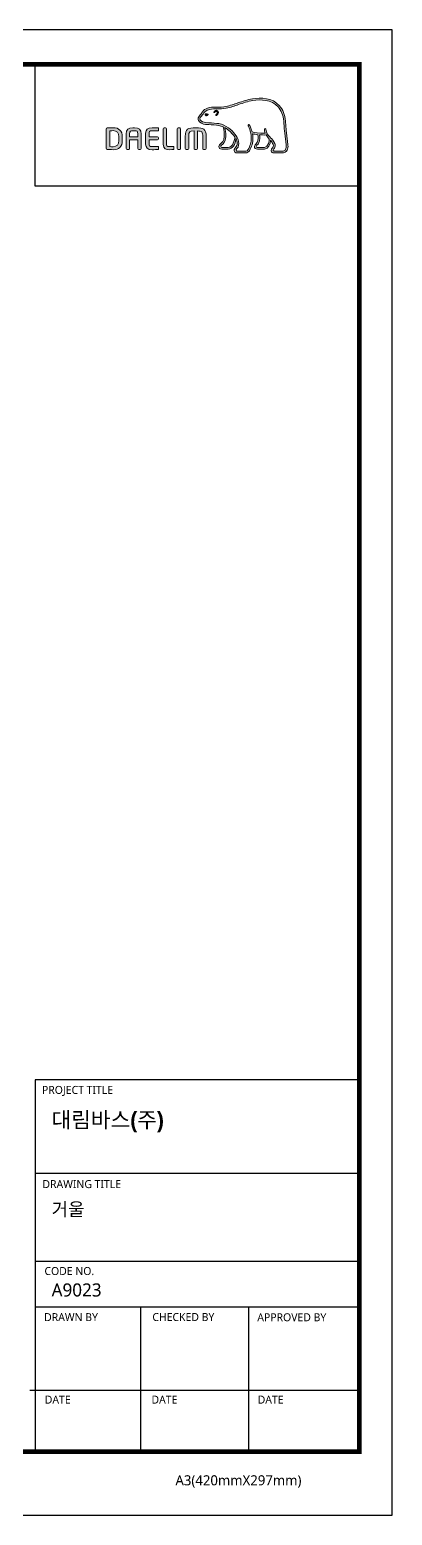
# Model space of a CAD drawing. Extents: x 0 to 1102, y 0 to 579.
# Drawn here: x 649 to 790, y 0 to 579 of the extents above; entities that cross this region are included whole.
import ezdxf

# ---------------------------------------------------------------- set-up
doc = ezdxf.new("R2010")
doc.units = 0
doc.header["$LTSCALE"] = 10
doc.header["$MEASUREMENT"] = 0
doc.layers.get('0').update_dxf_attribs({"linetype": 'CONTINUOUS'})
doc.layers.add('레이어 1', color=7, linetype='CONTINUOUS', lineweight=0)
doc.styles.add('Daelim Dimension', font='')
doc.styles.get('Daelim Dimension').set_extended_font_data('NanumGothic')

msp = doc.modelspace()

# ---------------------------------------------------------------- hatches: boundary and pattern name
at = {"layer": '레이어 1'}
h = msp.add_hatch(color=5, dxfattribs=at)
h.dxf.hatch_style = 1
edge = h.paths.add_edge_path(flags=16)
edge.add_spline(control_points=[(748.16, 531.89), (747.82, 531.51), (747.39, 531.5), (747.37, 531.5), (747.37, 531.5), (743.9, 531.5), (743.9, 531.5), (743.78, 531.5), (743.68, 531.53), (743.62, 531.6), (743.56, 531.65), (743.54, 531.73), (743.54, 531.82), (743.54, 532.02), (743.68, 532.2), (743.83, 532.39), (743.97, 532.57), (744.11, 532.74), (744.18, 532.95), (744.37, 533.46), (744.35, 534), (744.12, 534.48), (743.72, 535.35), (743.11, 536.03), (742.52, 536.69), (742.52, 536.69), (742.32, 536.91), (742.32, 536.91), (741.56, 537.77), (740.77, 538.65), (740.7, 539.84), (740.69, 540.08), (740.58, 540.22), (740.43, 540.21), (740.43, 540.21), (740.2, 540.11), (740.2, 540.11), (740.14, 540.04), (740.11, 539.94), (740.11, 539.83), (740.11, 539.83), (740.11, 539.79), (740.11, 539.79), (740.14, 539.35), (740.24, 538.93), (740.42, 538.49), (740.42, 538.49), (740.44, 538.45), (740.44, 538.45), (740.44, 538.45), (740.39, 538.44), (740.39, 538.44), (738.17, 538.36), (735.99, 538.78), (735.35, 538.93), (734.95, 540.52), (734.31, 541.57), (734.28, 541.62), (734.23, 541.7), (734.15, 541.77), (734.08, 541.79), (734.08, 541.79), (733.89, 541.76), (733.87, 541.76), (733.85, 541.73), (733.82, 541.69), (733.75, 541.59), (733.75, 541.59), (733.74, 541.51), (733.74, 541.51), (733.74, 541.51), (733.8, 541.3), (733.8, 541.3), (733.85, 541.22), (734.99, 539.22), (734.99, 536.57), (734.99, 534.94), (734.56, 533.4), (733.71, 531.99), (733.51, 531.65), (733.24, 531.5), (732.85, 531.5), (732.85, 531.5), (729.43, 531.5), (729.43, 531.5), (729.32, 531.5), (729.08, 531.58), (729.08, 531.83), (729.08, 531.96), (729.21, 532.19), (729.42, 532.42), (730.84, 534.01), (730.02, 536.48), (728.66, 538.11), (727.34, 539.68), (725.19, 541.66), (722.43, 542.16), (721.45, 542.33), (719.84, 542.42), (718.54, 542.5), (718.54, 542.5), (717.23, 542.58), (717.23, 542.58), (716.55, 542.63), (715.44, 543.04), (715.1, 543.68), (714.96, 543.95), (714.97, 544.22), (715.15, 544.53), (715.27, 544.72), (715.42, 544.88), (715.62, 545.07), (715.83, 545.29), (716.05, 545.52), (716.23, 545.82), (716.23, 545.82), (716.28, 545.91), (716.28, 545.91), (716.94, 547.17), (718.29, 547.84), (720.31, 547.89), (720.31, 547.89), (721.45, 547.9), (721.45, 547.9), (722.71, 547.91), (724.13, 547.92), (725.29, 548.17), (726.93, 548.52), (728.58, 549.08), (730.03, 549.58), (730.03, 549.58), (730.07, 549.59), (730.07, 549.59), (731.87, 550.21), (733.72, 550.84), (735.62, 551.15), (738.66, 551.65), (742.83, 551.63), (745.45, 548.69), (746.66, 547.33), (747.41, 545.45), (747.66, 543.12), (747.66, 543.12), (747.66, 543.12), (747.65, 543.13), (747.67, 543.08), (747.69, 542.82), (747.79, 541.34), (747.83, 540.62), (747.86, 539.88), (748.05, 538.51), (748.05, 538.51), (748.57, 533.93), (748.57, 533.93), (748.57, 533.93), (748.61, 533.37), (748.61, 533.37), (748.61, 532.71), (748.46, 532.21), (748.16, 531.89)], knot_values=[0, 0, 0, 0, 1, 1, 1, 2, 2, 2, 3, 3, 3, 4, 4, 4, 5, 5, 5, 6, 6, 6, 7, 7, 7, 8, 8, 8, 9, 9, 9, 10, 10, 10, 11, 11, 11, 12, 12, 12, 13, 13, 13, 14, 14, 14, 15, 15, 15, 16, 16, 16, 17, 17, 17, 18, 18, 18, 19, 19, 19, 20, 20, 20, 21, 21, 21, 22, 22, 22, 23, 23, 23, 24, 24, 24, 25, 25, 25, 26, 26, 26, 27, 27, 27, 28, 28, 28, 29, 29, 29, 30, 30, 30, 31, 31, 31, 32, 32, 32, 33, 33, 33, 34, 34, 34, 35, 35, 35, 36, 36, 36, 37, 37, 37, 38, 38, 38, 39, 39, 39, 40, 40, 40, 41, 41, 41, 42, 42, 42, 43, 43, 43, 44, 44, 44, 45, 45, 45, 46, 46, 46, 47, 47, 47, 48, 48, 48, 49, 49, 49, 50, 50, 50, 51, 51, 51, 52, 52, 52, 53, 53, 53, 53], degree=3, periodic=0)
edge = h.paths.add_edge_path(flags=16)
edge.add_spline(control_points=[(740.16, 532.88), (740.16, 532.88), (737.33, 532.88), (737.33, 532.88), (737.12, 532.88), (736.96, 533.04), (736.96, 533.26), (736.96, 533.41), (737.09, 533.59), (737.21, 533.72), (737.78, 534.27), (738.37, 535.03), (738.37, 536.47), (738.37, 536.47), (738.33, 537.12), (738.33, 537.13), (738.33, 537.13), (738.23, 537.76), (738.23, 537.76), (738.23, 537.76), (738.22, 537.8), (738.22, 537.8), (738.22, 537.8), (738.26, 537.8), (738.26, 537.8), (738.79, 537.76), (739.82, 537.7), (740.79, 537.75), (741.04, 537.35), (741.44, 536.85), (742.03, 536.17), (742, 535.83), (741.72, 532.88), (740.16, 532.88)], knot_values=[0, 0, 0, 0, 1, 1, 1, 2, 2, 2, 3, 3, 3, 4, 4, 4, 5, 5, 5, 6, 6, 6, 7, 7, 7, 8, 8, 8, 9, 9, 9, 10, 10, 10, 11, 11, 11, 11], degree=3, periodic=0)
edge = h.paths.add_edge_path(flags=16)
edge.add_spline(control_points=[(725.98, 532.88), (725.98, 532.88), (723.5, 532.88), (723.5, 532.88), (723.31, 532.88), (723.11, 533.03), (723.11, 533.26), (723.11, 533.39), (723.23, 533.56), (723.44, 533.73), (724.07, 534.23), (725.02, 534.99), (725.12, 537.08), (725.12, 537.08), (725.13, 537.65), (725.13, 537.65), (725.13, 538.54), (724.93, 539.61), (724.74, 540.57), (724.74, 540.57), (724.71, 540.67), (724.71, 540.67), (724.71, 540.67), (724.79, 540.6), (724.79, 540.6), (725.16, 540.38), (727.18, 539), (728.62, 536.97), (728.5, 536.01), (727.96, 532.88), (725.98, 532.88)], knot_values=[0, 0, 0, 0, 1, 1, 1, 2, 2, 2, 3, 3, 3, 4, 4, 4, 5, 5, 5, 6, 6, 6, 7, 7, 7, 8, 8, 8, 9, 9, 9, 10, 10, 10, 10], degree=3, periodic=0)
edge = h.paths.add_edge_path()
edge.add_spline(control_points=[(749.27, 534), (749.27, 534), (748.75, 538.61), (748.75, 538.61), (748.55, 539.98), (748.53, 540.72), (748.5, 541.37), (748.5, 541.37), (748.37, 543.19), (748.37, 543.19), (748.09, 545.67), (747.29, 547.68), (745.98, 549.15), (743.14, 552.34), (738.72, 552.37), (735.5, 551.84), (733.53, 551.52), (731.65, 550.87), (729.83, 550.25), (729.83, 550.25), (729.77, 550.23), (729.77, 550.23), (728.34, 549.74), (726.73, 549.19), (725.14, 548.85), (724.05, 548.62), (722.69, 548.61), (721.48, 548.6), (721.48, 548.6), (720.29, 548.59), (720.29, 548.59), (718, 548.53), (716.44, 547.74), (715.65, 546.23), (715.65, 546.23), (715.61, 546.16), (715.61, 546.16), (715.48, 545.94), (715.29, 545.74), (715.12, 545.57), (714.93, 545.38), (714.71, 545.16), (714.55, 544.88), (714.38, 544.6), (714.3, 544.32), (714.3, 544.04), (714.3, 543.81), (714.36, 543.58), (714.48, 543.36), (714.96, 542.44), (716.35, 541.94), (717.18, 541.88), (717.18, 541.88), (718.4, 541.8), (718.43, 541.8), (719.65, 541.73), (721.32, 541.64), (722.3, 541.46), (722.87, 541.36), (723.52, 541.16), (724.12, 540.88), (724.16, 540.72), (724.47, 539.34), (724.47, 537.65), (724.47, 537.65), (724.46, 537.11), (724.46, 537.11), (724.37, 535.32), (723.59, 534.7), (723.02, 534.24), (722.96, 534.19), (722.45, 533.77), (722.41, 533.26), (722.39, 532.98), (722.47, 532.71), (722.64, 532.53), (722.83, 532.32), (723.12, 532.22), (723.5, 532.22), (723.5, 532.22), (725.98, 532.22), (725.98, 532.22), (727.83, 532.22), (728.75, 534.22), (729.03, 536.09), (729.03, 536.09), (729.04, 536.35), (729.04, 536.35), (729.04, 536.35), (729.11, 536.22), (729.11, 536.22), (729.35, 535.69), (729.5, 535.06), (729.5, 534.58), (729.5, 533.91), (729.29, 533.33), (728.9, 532.89), (728.8, 532.79), (728.3, 532.28), (728.3, 531.76), (728.3, 531.76), (728.3, 531.68), (728.3, 531.68), (728.37, 531.07), (728.87, 530.8), (729.32, 530.8), (729.32, 530.8), (732.85, 530.8), (732.85, 530.8), (733.48, 530.8), (733.99, 531.09), (734.31, 531.63), (735.21, 533.12), (735.67, 534.73), (735.67, 536.43), (735.67, 536.96), (735.62, 537.53), (735.52, 538.12), (735.52, 538.12), (735.51, 538.16), (735.51, 538.16), (735.51, 538.16), (735.56, 538.15), (735.56, 538.15), (735.98, 538.07), (736.66, 537.95), (737.51, 537.86), (737.51, 537.86), (737.53, 537.86), (737.53, 537.86), (737.53, 537.86), (737.64, 537.21), (737.64, 537.21), (737.64, 537.21), (737.67, 537.06), (737.67, 537.06), (737.67, 537.06), (737.7, 536.49), (737.7, 536.49), (737.7, 535.11), (737.08, 534.52), (736.74, 534.2), (736.74, 534.19), (736.27, 533.72), (736.22, 533.3), (736.22, 533.3), (736.21, 533.17), (736.21, 533.17), (736.21, 533.04), (736.24, 532.78), (736.47, 532.54), (736.67, 532.32), (736.99, 532.22), (737.41, 532.22), (737.41, 532.22), (740.16, 532.22), (740.16, 532.22), (741.82, 532.22), (742.32, 534.34), (742.53, 535.53), (742.53, 535.53), (742.54, 535.65), (742.54, 535.65), (742.54, 535.65), (742.6, 535.56), (742.6, 535.56), (742.99, 535.07), (743.32, 534.52), (743.49, 534.18), (743.57, 534.01), (743.62, 533.81), (743.62, 533.61), (743.62, 533.61), (743.56, 533.22), (743.56, 533.22), (743.49, 533), (743.34, 532.8), (743.2, 532.61), (742.99, 532.33), (742.77, 532.05), (742.77, 531.7), (742.77, 531.7), (742.79, 531.51), (742.79, 531.51), (742.89, 531.05), (743.26, 530.8), (743.84, 530.8), (743.84, 530.8), (747.37, 530.8), (747.37, 530.8), (747.44, 530.8), (748.13, 530.82), (748.67, 531.4), (749.1, 531.87), (749.31, 532.51), (749.31, 533.36), (749.31, 533.36), (749.28, 534), (749.27, 534)], knot_values=[0, 0, 0, 0, 1, 1, 1, 2, 2, 2, 3, 3, 3, 4, 4, 4, 5, 5, 5, 6, 6, 6, 7, 7, 7, 8, 8, 8, 9, 9, 9, 10, 10, 10, 11, 11, 11, 12, 12, 12, 13, 13, 13, 14, 14, 14, 15, 15, 15, 16, 16, 16, 17, 17, 17, 18, 18, 18, 19, 19, 19, 20, 20, 20, 21, 21, 21, 22, 22, 22, 23, 23, 23, 24, 24, 24, 25, 25, 25, 26, 26, 26, 27, 27, 27, 28, 28, 28, 29, 29, 29, 30, 30, 30, 31, 31, 31, 32, 32, 32, 33, 33, 33, 34, 34, 34, 35, 35, 35, 36, 36, 36, 37, 37, 37, 38, 38, 38, 39, 39, 39, 40, 40, 40, 41, 41, 41, 42, 42, 42, 43, 43, 43, 44, 44, 44, 45, 45, 45, 46, 46, 46, 47, 47, 47, 48, 48, 48, 49, 49, 49, 50, 50, 50, 51, 51, 51, 52, 52, 52, 53, 53, 53, 54, 54, 54, 55, 55, 55, 56, 56, 56, 57, 57, 57, 58, 58, 58, 59, 59, 59, 60, 60, 60, 61, 61, 61, 62, 62, 62, 63, 63, 63, 64, 64, 64, 65, 65, 65, 66, 66, 66, 66], degree=3, periodic=0)
edge = h.paths.add_edge_path(flags=0)
edge.add_spline(control_points=[(717.12, 545.9), (717.12, 545.9), (717.64, 546.14), (718.27, 545.89), (718.27, 545.89), (718.35, 545.86), (718.25, 545.71), (717.94, 545.3), (717.63, 545.21), (717.63, 545.21), (717.63, 545.21), (717.41, 545.13), (717.29, 545.28), (717.04, 545.57), (717.03, 545.74), (717.03, 545.74), (717.03, 545.74), (717, 545.87), (717.12, 545.9)], knot_values=[0, 0, 0, 0, 1, 1, 1, 2, 2, 2, 3, 3, 3, 4, 4, 4, 5, 5, 5, 6, 6, 6, 6], degree=3, periodic=0)
edge = h.paths.add_edge_path(flags=0)
edge.add_spline(control_points=[(720.51, 546.85), (720.43, 546.76), (720.43, 546.62), (720.51, 546.55), (720.59, 546.48), (720.73, 546.5), (720.8, 546.58), (720.84, 546.62), (721.26, 547.12), (721.63, 546.87), (721.76, 546.77), (721.82, 546.64), (721.8, 546.46), (721.76, 546.18), (721.52, 545.86), (721.35, 545.76), (721.26, 545.7), (721.19, 545.57), (721.24, 545.47), (721.28, 545.37), (721.41, 545.34), (721.51, 545.39), (721.82, 545.54), (722.2, 546.02), (722.25, 546.48), (722.29, 546.79), (722.15, 547.05), (721.89, 547.22), (721.35, 547.61), (720.74, 547.09), (720.51, 546.85)], knot_values=[0, 0, 0, 0, 1, 1, 1, 2, 2, 2, 3, 3, 3, 4, 4, 4, 5, 5, 5, 6, 6, 6, 7, 7, 7, 8, 8, 8, 9, 9, 9, 10, 10, 10, 10], degree=3, periodic=0)
edge = h.paths.add_edge_path(flags=0)
edge.add_spline(control_points=[(720.44, 546.47), (720.44, 546.47), (720.44, 546.47), (720.44, 546.47), (720.44, 546.47), (720.44, 546.47), (720.44, 546.47)], knot_values=[0, 0, 0, 0, 1, 1, 1, 2, 2, 2, 2], degree=3, periodic=0)
h = msp.add_hatch(color=5, dxfattribs=at)
h.dxf.hatch_style = 2
edge = h.paths.add_edge_path()
edge.add_spline(control_points=[(717.12, 545.9), (717.12, 545.9), (717.64, 546.14), (718.27, 545.89), (718.27, 545.89), (718.35, 545.86), (718.25, 545.71), (717.94, 545.3), (717.63, 545.21), (717.63, 545.21), (717.63, 545.21), (717.41, 545.13), (717.29, 545.28), (717.04, 545.57), (717.03, 545.74), (717.03, 545.74), (717.03, 545.74), (717, 545.87), (717.12, 545.9)], knot_values=[0, 0, 0, 0, 1, 1, 1, 2, 2, 2, 3, 3, 3, 4, 4, 4, 5, 5, 5, 6, 6, 6, 6], degree=3, periodic=0)
h = msp.add_hatch(color=5, dxfattribs=at)
h.dxf.hatch_style = 2
edge = h.paths.add_edge_path()
edge.add_spline(control_points=[(720.51, 546.85), (720.43, 546.76), (720.43, 546.62), (720.51, 546.55), (720.59, 546.48), (720.73, 546.5), (720.8, 546.58), (720.84, 546.62), (721.26, 547.12), (721.63, 546.87), (721.76, 546.77), (721.82, 546.64), (721.8, 546.46), (721.76, 546.18), (721.52, 545.86), (721.35, 545.76), (721.26, 545.7), (721.19, 545.57), (721.24, 545.47), (721.28, 545.37), (721.41, 545.34), (721.51, 545.39), (721.82, 545.54), (722.2, 546.02), (722.25, 546.48), (722.29, 546.79), (722.15, 547.05), (721.89, 547.22), (721.35, 547.61), (720.74, 547.09), (720.51, 546.85)], knot_values=[0, 0, 0, 0, 1, 1, 1, 2, 2, 2, 3, 3, 3, 4, 4, 4, 5, 5, 5, 6, 6, 6, 7, 7, 7, 8, 8, 8, 9, 9, 9, 10, 10, 10, 10], degree=3, periodic=0)
h = msp.add_hatch(color=5, dxfattribs=at)
h.dxf.hatch_style = 2
edge = h.paths.add_edge_path()
edge.add_spline(control_points=[(683.46, 535.57), (683.46, 533.96), (682.73, 533.18), (681.22, 533.18), (681.22, 533.18), (680.18, 533.2), (679.91, 533.2), (679.91, 533.2), (679.91, 539.37), (679.91, 539.37), (680.45, 539.42), (681.21, 539.43), (681.22, 539.43), (682.77, 539.43), (683.46, 538.7), (683.46, 537.04), (683.46, 537.04), (683.46, 535.57), (683.46, 535.57)], knot_values=[0, 0, 0, 0, 1, 1, 1, 2, 2, 2, 3, 3, 3, 4, 4, 4, 5, 5, 5, 6, 6, 6, 6], degree=3, periodic=0)
edge = h.paths.add_edge_path()
edge.add_spline(control_points=[(681.22, 540.59), (680.38, 540.59), (679.29, 540.54), (678.93, 540.48), (678.71, 540.45), (678.57, 540.28), (678.57, 540.06), (678.57, 540.06), (678.57, 532.55), (678.57, 532.55), (678.57, 532.32), (678.71, 532.16), (678.94, 532.13), (679.28, 532.07), (680.37, 532.02), (681.22, 532.02), (683.56, 532.02), (684.8, 533.25), (684.8, 535.57), (684.8, 535.57), (684.8, 537.04), (684.8, 537.04), (684.8, 539.36), (683.56, 540.59), (681.22, 540.59)], knot_values=[0, 0, 0, 0, 1, 1, 1, 2, 2, 2, 3, 3, 3, 4, 4, 4, 5, 5, 5, 6, 6, 6, 7, 7, 7, 8, 8, 8, 8], degree=3, periodic=0)
h = msp.add_hatch(color=5, dxfattribs=at)
h.dxf.hatch_style = 2
edge = h.paths.add_edge_path()
edge.add_spline(control_points=[(690.84, 537.05), (690.84, 537.05), (687.68, 537.05), (687.68, 537.05), (687.68, 537.17), (687.68, 538.18), (687.68, 538.18), (687.68, 539.23), (687.99, 539.41), (688.93, 539.41), (688.93, 539.41), (689.59, 539.41), (689.59, 539.41), (690.53, 539.41), (690.84, 539.23), (690.84, 538.18), (690.84, 538.18), (690.84, 537.17), (690.84, 537.05)], knot_values=[0, 0, 0, 0, 1, 1, 1, 2, 2, 2, 3, 3, 3, 4, 4, 4, 5, 5, 5, 6, 6, 6, 6], degree=3, periodic=0)
edge = h.paths.add_edge_path()
edge.add_spline(control_points=[(689.59, 540.59), (689.59, 540.59), (688.93, 540.59), (688.93, 540.59), (687.14, 540.59), (686.35, 539.85), (686.35, 538.18), (686.35, 538.18), (686.35, 532.47), (686.35, 532.47), (686.35, 532.26), (686.51, 532.09), (686.7, 532.09), (686.7, 532.09), (687.33, 532.09), (687.33, 532.09), (687.55, 532.09), (687.68, 532.28), (687.68, 532.47), (687.68, 532.47), (687.68, 535.75), (687.68, 535.88), (687.68, 535.88), (690.84, 535.88), (690.84, 535.88), (690.84, 535.75), (690.84, 532.47), (690.84, 532.47), (690.84, 532.26), (691, 532.09), (691.2, 532.09), (691.2, 532.09), (691.82, 532.09), (691.82, 532.09), (692.03, 532.09), (692.18, 532.29), (692.18, 532.47), (692.18, 532.47), (692.18, 538.18), (692.18, 538.18), (692.18, 539.85), (691.38, 540.59), (689.59, 540.59)], knot_values=[0, 0, 0, 0, 1, 1, 1, 2, 2, 2, 3, 3, 3, 4, 4, 4, 5, 5, 5, 6, 6, 6, 7, 7, 7, 8, 8, 8, 9, 9, 9, 10, 10, 10, 11, 11, 11, 12, 12, 12, 13, 13, 13, 14, 14, 14, 14], degree=3, periodic=0)
h = msp.add_hatch(color=5, dxfattribs=at)
h.dxf.hatch_style = 2
edge = h.paths.add_edge_path()
edge.add_spline(control_points=[(693.88, 538.41), (693.88, 538.41), (693.88, 534.2), (693.88, 534.2), (693.88, 532.73), (694.72, 532.02), (696.45, 532.02), (697.21, 532.02), (698.25, 532.03), (698.66, 532.07), (698.66, 532.07), (698.86, 532.09), (698.86, 532.09), (698.86, 532.09), (698.92, 532.1), (698.92, 532.1), (698.92, 532.1), (698.92, 533.22), (698.92, 533.22), (698.92, 533.22), (696.45, 533.22), (696.45, 533.22), (695.22, 533.22), (695.22, 533.57), (695.22, 534.2), (695.22, 534.2), (695.22, 535.76), (695.22, 535.88), (695.35, 535.88), (698.54, 535.88), (698.54, 535.88), (698.75, 535.88), (698.92, 536.05), (698.92, 536.25), (698.92, 536.25), (698.92, 536.67), (698.92, 536.67), (698.92, 536.88), (698.75, 537.04), (698.54, 537.04), (698.54, 537.04), (695.35, 537.04), (695.22, 537.04), (695.22, 537.16), (695.22, 538.41), (695.22, 538.41), (695.22, 539.04), (695.22, 539.39), (696.45, 539.39), (696.45, 539.39), (698.92, 539.38), (698.92, 539.38), (698.92, 539.38), (698.92, 540.5), (698.92, 540.5), (698.92, 540.5), (698.66, 540.53), (698.66, 540.53), (698.18, 540.57), (697.06, 540.59), (696.45, 540.59), (694.72, 540.59), (693.88, 539.88), (693.88, 538.41)], knot_values=[0, 0, 0, 0, 1, 1, 1, 2, 2, 2, 3, 3, 3, 4, 4, 4, 5, 5, 5, 6, 6, 6, 7, 7, 7, 8, 8, 8, 9, 9, 9, 10, 10, 10, 11, 11, 11, 12, 12, 12, 13, 13, 13, 14, 14, 14, 15, 15, 15, 16, 16, 16, 17, 17, 17, 18, 18, 18, 19, 19, 19, 20, 20, 20, 21, 21, 21, 21], degree=3, periodic=0)
h = msp.add_hatch(color=5, dxfattribs=at)
h.dxf.hatch_style = 2
edge = h.paths.add_edge_path()
edge.add_spline(control_points=[(701.07, 540.52), (700.86, 540.52), (700.69, 540.35), (700.69, 540.14), (700.69, 540.14), (700.69, 534.2), (700.69, 534.2), (700.69, 532.27), (702.01, 532.02), (703.16, 532.02), (704, 532.02), (704.22, 532.05), (704.47, 532.1), (704.47, 532.1), (704.62, 532.12), (704.62, 532.12), (704.61, 532.12), (704.81, 532.14), (704.81, 532.14), (704.81, 532.14), (704.87, 532.15), (704.87, 532.15), (704.87, 532.15), (704.87, 533.22), (704.87, 533.22), (704.87, 533.22), (703.17, 533.22), (703.17, 533.22), (702.02, 533.22), (702.02, 533.65), (702.02, 534.07), (702.02, 534.07), (702.02, 540.14), (702.02, 540.14), (702.02, 540.35), (701.85, 540.52), (701.65, 540.52), (701.65, 540.52), (701.07, 540.52), (701.07, 540.52)], knot_values=[0, 0, 0, 0, 1, 1, 1, 2, 2, 2, 3, 3, 3, 4, 4, 4, 5, 5, 5, 6, 6, 6, 7, 7, 7, 8, 8, 8, 9, 9, 9, 10, 10, 10, 11, 11, 11, 12, 12, 12, 13, 13, 13, 13], degree=3, periodic=0)
h = msp.add_hatch(color=5, dxfattribs=at)
h.dxf.hatch_style = 2
edge = h.paths.add_edge_path()
edge.add_spline(control_points=[(706.52, 540.52), (706.3, 540.52), (706.17, 540.33), (706.17, 540.15), (706.17, 540.15), (706.17, 532.47), (706.17, 532.47), (706.17, 532.26), (706.33, 532.09), (706.52, 532.09), (706.52, 532.09), (707.15, 532.09), (707.15, 532.09), (707.37, 532.09), (707.5, 532.28), (707.5, 532.47), (707.5, 532.47), (707.5, 540.15), (707.5, 540.15), (707.5, 540.36), (707.35, 540.52), (707.15, 540.52), (707.15, 540.52), (706.52, 540.52), (706.52, 540.52)], knot_values=[0, 0, 0, 0, 1, 1, 1, 2, 2, 2, 3, 3, 3, 4, 4, 4, 5, 5, 5, 6, 6, 6, 7, 7, 7, 8, 8, 8, 8], degree=3, periodic=0)
h = msp.add_hatch(color=5, dxfattribs=at)
h.dxf.hatch_style = 2
edge = h.paths.add_edge_path()
edge.add_spline(control_points=[(709.3, 537.2), (709.3, 537.2), (709.3, 532.47), (709.3, 532.47), (709.3, 532.26), (709.46, 532.09), (709.66, 532.09), (709.66, 532.09), (710.29, 532.09), (710.29, 532.09), (710.52, 532.09), (710.65, 532.28), (710.65, 532.47), (710.65, 532.47), (710.65, 537.08), (710.65, 537.08), (710.65, 539.12), (711, 539.31), (712.72, 539.32), (712.72, 539.19), (712.72, 532.47), (712.72, 532.47), (712.72, 532.25), (712.87, 532.09), (713.07, 532.09), (713.07, 532.09), (713.69, 532.09), (713.69, 532.09), (713.92, 532.09), (714.05, 532.28), (714.05, 532.47), (714.05, 532.47), (714.05, 539.17), (714.05, 539.3), (714.85, 539.3), (715.42, 539.24), (715.73, 538.93), (716.05, 538.61), (716.11, 538.01), (716.11, 537.08), (716.11, 537.08), (716.11, 532.47), (716.11, 532.47), (716.11, 532.26), (716.28, 532.09), (716.47, 532.09), (716.47, 532.09), (717.11, 532.09), (717.11, 532.09), (717.33, 532.09), (717.46, 532.29), (717.46, 532.47), (717.46, 532.47), (717.46, 537.2), (717.46, 537.2), (717.46, 540.07), (716.45, 540.55), (713.39, 540.55), (710.32, 540.55), (709.3, 540.07), (709.3, 537.2)], knot_values=[0, 0, 0, 0, 1, 1, 1, 2, 2, 2, 3, 3, 3, 4, 4, 4, 5, 5, 5, 6, 6, 6, 7, 7, 7, 8, 8, 8, 9, 9, 9, 10, 10, 10, 11, 11, 11, 12, 12, 12, 13, 13, 13, 14, 14, 14, 15, 15, 15, 16, 16, 16, 17, 17, 17, 18, 18, 18, 19, 19, 19, 20, 20, 20, 20], degree=3, periodic=0)

# ---------------------------------------------------------------- linework, layer by layer
at = {"color": 5, "ltscale": 0.5}
for p, q in [((650.86, 517.77), (650.86, 565.32)), ((650.86, 169.65), (650.86, 24.02))]:
    msp.add_line(p, q, dxfattribs=at)
at = {"color": 5}
msp.add_line((725.87, 532.22), (725.87, 532.22), dxfattribs=at)
at = {"color": 5, "ltscale": 40}
for p, q in [((777.1, 517.77), (650.86, 517.77)), ((777.1, 169.65), (650.86, 169.65)), ((777.1, 133.17), (650.86, 133.17)), ((777.1, 133.17), (650.86, 133.17)), ((777.1, 98.84), (650.86, 98.84)), ((777.1, 98.84), (650.86, 98.84)), ((777.1, 81.14), (650.86, 81.14)), ((777.1, 81.14), (650.86, 81.14)), ((691.87, 81.14), (691.87, 24.78)), ((733.95, 81.14), (733.95, 24.78)), ((777.1, 48.58), (648.87, 48.58)), ((777.1, 48.58), (651.85, 48.58)), ((777.1, 24.78), (668.91, 24.78))]:
    msp.add_line(p, q, dxfattribs=at)
at = {"ltscale": 0.5}
msp.add_lwpolyline([(0, 0), (789.88, 0), (789.88, 578.76), (0, 578.76)], close=True, dxfattribs=at)
at = {"color": 5, "linetype": 'ByBlock', "lineweight": 200, "const_width": 1.82}
msp.add_lwpolyline([(12.7, 24.78), (777.1, 24.78), (777.1, 565.32), (12.7, 565.32)], close=True, dxfattribs=at)
at = {"layer": '레이어 1', "color": 5}
for points, knots in [([(749.27, 534), (749.27, 534), (748.75, 538.61), (748.75, 538.61), (748.55, 539.98), (748.53, 540.72), (748.5, 541.37), (748.5, 541.37), (748.37, 543.19), (748.37, 543.19), (748.09, 545.67), (747.29, 547.68), (745.98, 549.15), (743.14, 552.34), (738.72, 552.37), (735.5, 551.84), (733.53, 551.52), (731.65, 550.87), (729.83, 550.25), (729.83, 550.25), (729.77, 550.23), (729.77, 550.23), (728.34, 549.74), (726.73, 549.19), (725.14, 548.85), (724.05, 548.62), (722.69, 548.61), (721.48, 548.6), (721.48, 548.6), (720.29, 548.59), (720.29, 548.59), (718, 548.53), (716.44, 547.74), (715.65, 546.23), (715.65, 546.23), (715.61, 546.16), (715.61, 546.16), (715.48, 545.94), (715.29, 545.74), (715.12, 545.57), (714.93, 545.38), (714.71, 545.16), (714.55, 544.88), (714.38, 544.6), (714.3, 544.32), (714.3, 544.04), (714.3, 543.81), (714.36, 543.58), (714.48, 543.36), (714.96, 542.44), (716.35, 541.94), (717.18, 541.88), (717.18, 541.88), (718.4, 541.8), (718.43, 541.8), (719.65, 541.73), (721.32, 541.64), (722.3, 541.46), (722.87, 541.36), (723.52, 541.16), (724.12, 540.88), (724.16, 540.72), (724.47, 539.34), (724.47, 537.65), (724.47, 537.65), (724.46, 537.11), (724.46, 537.11), (724.37, 535.32), (723.59, 534.7), (723.02, 534.24), (722.96, 534.19), (722.45, 533.77), (722.41, 533.26), (722.39, 532.98), (722.47, 532.71), (722.64, 532.53), (722.83, 532.32), (723.12, 532.22), (723.5, 532.22), (723.5, 532.22), (725.98, 532.22), (725.98, 532.22), (727.83, 532.22), (728.75, 534.22), (729.03, 536.09), (729.03, 536.09), (729.04, 536.35), (729.04, 536.35), (729.04, 536.35), (729.11, 536.22), (729.11, 536.22), (729.35, 535.69), (729.5, 535.06), (729.5, 534.58), (729.5, 533.91), (729.29, 533.33), (728.9, 532.89), (728.8, 532.79), (728.3, 532.28), (728.3, 531.76), (728.3, 531.76), (728.3, 531.68), (728.3, 531.68), (728.37, 531.07), (728.87, 530.8), (729.32, 530.8), (729.32, 530.8), (732.85, 530.8), (732.85, 530.8), (733.48, 530.8), (733.99, 531.09), (734.31, 531.63), (735.21, 533.12), (735.67, 534.73), (735.67, 536.43), (735.67, 536.96), (735.62, 537.53), (735.52, 538.12), (735.52, 538.12), (735.51, 538.16), (735.51, 538.16), (735.51, 538.16), (735.56, 538.15), (735.56, 538.15), (735.98, 538.07), (736.66, 537.95), (737.51, 537.86), (737.51, 537.86), (737.53, 537.86), (737.53, 537.86), (737.53, 537.86), (737.64, 537.21), (737.64, 537.21), (737.64, 537.21), (737.67, 537.06), (737.67, 537.06), (737.67, 537.06), (737.7, 536.49), (737.7, 536.49), (737.7, 535.11), (737.08, 534.52), (736.74, 534.2), (736.74, 534.19), (736.27, 533.72), (736.22, 533.3), (736.22, 533.3), (736.21, 533.17), (736.21, 533.17), (736.21, 533.04), (736.24, 532.78), (736.47, 532.54), (736.67, 532.32), (736.99, 532.22), (737.41, 532.22), (737.41, 532.22), (740.16, 532.22), (740.16, 532.22), (741.82, 532.22), (742.32, 534.34), (742.53, 535.53), (742.53, 535.53), (742.54, 535.65), (742.54, 535.65), (742.54, 535.65), (742.6, 535.56), (742.6, 535.56), (742.99, 535.07), (743.32, 534.52), (743.49, 534.18), (743.57, 534.01), (743.62, 533.81), (743.62, 533.61), (743.62, 533.61), (743.56, 533.22), (743.56, 533.22), (743.49, 533), (743.34, 532.8), (743.2, 532.61), (742.99, 532.33), (742.77, 532.05), (742.77, 531.7), (742.77, 531.7), (742.79, 531.51), (742.79, 531.51), (742.89, 531.05), (743.26, 530.8), (743.84, 530.8), (743.84, 530.8), (747.37, 530.8), (747.37, 530.8), (747.44, 530.8), (748.13, 530.82), (748.67, 531.4), (749.1, 531.87), (749.31, 532.51), (749.31, 533.36), (749.31, 533.36), (749.28, 534), (749.27, 534)], [0, 0, 0, 0, 1, 1, 1, 2, 2, 2, 3, 3, 3, 4, 4, 4, 5, 5, 5, 6, 6, 6, 7, 7, 7, 8, 8, 8, 9, 9, 9, 10, 10, 10, 11, 11, 11, 12, 12, 12, 13, 13, 13, 14, 14, 14, 15, 15, 15, 16, 16, 16, 17, 17, 17, 18, 18, 18, 19, 19, 19, 20, 20, 20, 21, 21, 21, 22, 22, 22, 23, 23, 23, 24, 24, 24, 25, 25, 25, 26, 26, 26, 27, 27, 27, 28, 28, 28, 29, 29, 29, 30, 30, 30, 31, 31, 31, 32, 32, 32, 33, 33, 33, 34, 34, 34, 35, 35, 35, 36, 36, 36, 37, 37, 37, 38, 38, 38, 39, 39, 39, 40, 40, 40, 41, 41, 41, 42, 42, 42, 43, 43, 43, 44, 44, 44, 45, 45, 45, 46, 46, 46, 47, 47, 47, 48, 48, 48, 49, 49, 49, 50, 50, 50, 51, 51, 51, 52, 52, 52, 53, 53, 53, 54, 54, 54, 55, 55, 55, 56, 56, 56, 57, 57, 57, 58, 58, 58, 59, 59, 59, 60, 60, 60, 61, 61, 61, 62, 62, 62, 63, 63, 63, 64, 64, 64, 65, 65, 65, 66, 66, 66, 66]), ([(717.12, 545.9), (717.12, 545.9), (717.64, 546.14), (718.27, 545.89), (718.27, 545.89), (718.35, 545.86), (718.25, 545.71), (717.94, 545.3), (717.63, 545.21), (717.63, 545.21), (717.63, 545.21), (717.41, 545.13), (717.29, 545.28), (717.04, 545.57), (717.03, 545.74), (717.03, 545.74), (717.03, 545.74), (717, 545.87), (717.12, 545.9)], [0, 0, 0, 0, 1, 1, 1, 2, 2, 2, 3, 3, 3, 4, 4, 4, 5, 5, 5, 6, 6, 6, 6]), ([(720.51, 546.85), (720.43, 546.76), (720.43, 546.62), (720.51, 546.55), (720.59, 546.48), (720.73, 546.5), (720.8, 546.58), (720.84, 546.62), (721.26, 547.12), (721.63, 546.87), (721.76, 546.77), (721.82, 546.64), (721.8, 546.46), (721.76, 546.18), (721.52, 545.86), (721.35, 545.76), (721.26, 545.7), (721.19, 545.57), (721.24, 545.47), (721.28, 545.37), (721.41, 545.34), (721.51, 545.39), (721.82, 545.54), (722.2, 546.02), (722.25, 546.48), (722.29, 546.79), (722.15, 547.05), (721.89, 547.22), (721.35, 547.61), (720.74, 547.09), (720.51, 546.85)], [0, 0, 0, 0, 1, 1, 1, 2, 2, 2, 3, 3, 3, 4, 4, 4, 5, 5, 5, 6, 6, 6, 7, 7, 7, 8, 8, 8, 9, 9, 9, 10, 10, 10, 10]), ([(720.44, 546.47), (720.44, 546.47), (720.44, 546.47), (720.44, 546.47), (720.44, 546.47), (720.44, 546.47), (720.44, 546.47)], [0, 0, 0, 0, 1, 1, 1, 2, 2, 2, 2]), ([(681.22, 540.59), (680.38, 540.59), (679.29, 540.54), (678.93, 540.48), (678.71, 540.45), (678.57, 540.28), (678.57, 540.06), (678.57, 540.06), (678.57, 532.55), (678.57, 532.55), (678.57, 532.32), (678.71, 532.16), (678.94, 532.13), (679.28, 532.07), (680.37, 532.02), (681.22, 532.02), (683.56, 532.02), (684.8, 533.25), (684.8, 535.57), (684.8, 535.57), (684.8, 537.04), (684.8, 537.04), (684.8, 539.36), (683.56, 540.59), (681.22, 540.59)], [0, 0, 0, 0, 1, 1, 1, 2, 2, 2, 3, 3, 3, 4, 4, 4, 5, 5, 5, 6, 6, 6, 7, 7, 7, 8, 8, 8, 8]), ([(683.46, 535.57), (683.46, 533.96), (682.73, 533.18), (681.22, 533.18), (681.22, 533.18), (680.18, 533.2), (679.91, 533.2), (679.91, 533.2), (679.91, 539.37), (679.91, 539.37), (680.45, 539.42), (681.21, 539.43), (681.22, 539.43), (682.77, 539.43), (683.46, 538.7), (683.46, 537.04), (683.46, 537.04), (683.46, 535.57), (683.46, 535.57)], [0, 0, 0, 0, 1, 1, 1, 2, 2, 2, 3, 3, 3, 4, 4, 4, 5, 5, 5, 6, 6, 6, 6]), ([(689.59, 540.59), (689.59, 540.59), (688.93, 540.59), (688.93, 540.59), (687.14, 540.59), (686.35, 539.85), (686.35, 538.18), (686.35, 538.18), (686.35, 532.47), (686.35, 532.47), (686.35, 532.26), (686.51, 532.09), (686.7, 532.09), (686.7, 532.09), (687.33, 532.09), (687.33, 532.09), (687.55, 532.09), (687.68, 532.28), (687.68, 532.47), (687.68, 532.47), (687.68, 535.75), (687.68, 535.88), (687.68, 535.88), (690.84, 535.88), (690.84, 535.88), (690.84, 535.75), (690.84, 532.47), (690.84, 532.47), (690.84, 532.26), (691, 532.09), (691.2, 532.09), (691.2, 532.09), (691.82, 532.09), (691.82, 532.09), (692.03, 532.09), (692.18, 532.29), (692.18, 532.47), (692.18, 532.47), (692.18, 538.18), (692.18, 538.18), (692.18, 539.85), (691.38, 540.59), (689.59, 540.59)], [0, 0, 0, 0, 1, 1, 1, 2, 2, 2, 3, 3, 3, 4, 4, 4, 5, 5, 5, 6, 6, 6, 7, 7, 7, 8, 8, 8, 9, 9, 9, 10, 10, 10, 11, 11, 11, 12, 12, 12, 13, 13, 13, 14, 14, 14, 14]), ([(690.84, 537.05), (690.84, 537.05), (687.68, 537.05), (687.68, 537.05), (687.68, 537.17), (687.68, 538.18), (687.68, 538.18), (687.68, 539.23), (687.99, 539.41), (688.93, 539.41), (688.93, 539.41), (689.59, 539.41), (689.59, 539.41), (690.53, 539.41), (690.84, 539.23), (690.84, 538.18), (690.84, 538.18), (690.84, 537.17), (690.84, 537.05)], [0, 0, 0, 0, 1, 1, 1, 2, 2, 2, 3, 3, 3, 4, 4, 4, 5, 5, 5, 6, 6, 6, 6]), ([(693.88, 538.41), (693.88, 538.41), (693.88, 534.2), (693.88, 534.2), (693.88, 532.73), (694.72, 532.02), (696.45, 532.02), (697.21, 532.02), (698.25, 532.03), (698.66, 532.07), (698.66, 532.07), (698.86, 532.09), (698.86, 532.09), (698.86, 532.09), (698.92, 532.1), (698.92, 532.1), (698.92, 532.1), (698.92, 533.22), (698.92, 533.22), (698.92, 533.22), (696.45, 533.22), (696.45, 533.22), (695.22, 533.22), (695.22, 533.57), (695.22, 534.2), (695.22, 534.2), (695.22, 535.76), (695.22, 535.88), (695.35, 535.88), (698.54, 535.88), (698.54, 535.88), (698.75, 535.88), (698.92, 536.05), (698.92, 536.25), (698.92, 536.25), (698.92, 536.67), (698.92, 536.67), (698.92, 536.88), (698.75, 537.04), (698.54, 537.04), (698.54, 537.04), (695.35, 537.04), (695.22, 537.04), (695.22, 537.16), (695.22, 538.41), (695.22, 538.41), (695.22, 539.04), (695.22, 539.39), (696.45, 539.39), (696.45, 539.39), (698.92, 539.38), (698.92, 539.38), (698.92, 539.38), (698.92, 540.5), (698.92, 540.5), (698.92, 540.5), (698.66, 540.53), (698.66, 540.53), (698.18, 540.57), (697.06, 540.59), (696.45, 540.59), (694.72, 540.59), (693.88, 539.88), (693.88, 538.41)], [0, 0, 0, 0, 1, 1, 1, 2, 2, 2, 3, 3, 3, 4, 4, 4, 5, 5, 5, 6, 6, 6, 7, 7, 7, 8, 8, 8, 9, 9, 9, 10, 10, 10, 11, 11, 11, 12, 12, 12, 13, 13, 13, 14, 14, 14, 15, 15, 15, 16, 16, 16, 17, 17, 17, 18, 18, 18, 19, 19, 19, 20, 20, 20, 21, 21, 21, 21]), ([(701.07, 540.52), (700.86, 540.52), (700.69, 540.35), (700.69, 540.14), (700.69, 540.14), (700.69, 534.2), (700.69, 534.2), (700.69, 532.27), (702.01, 532.02), (703.16, 532.02), (704, 532.02), (704.22, 532.05), (704.47, 532.1), (704.47, 532.1), (704.62, 532.12), (704.62, 532.12), (704.61, 532.12), (704.81, 532.14), (704.81, 532.14), (704.81, 532.14), (704.87, 532.15), (704.87, 532.15), (704.87, 532.15), (704.87, 533.22), (704.87, 533.22), (704.87, 533.22), (703.17, 533.22), (703.17, 533.22), (702.02, 533.22), (702.02, 533.65), (702.02, 534.07), (702.02, 534.07), (702.02, 540.14), (702.02, 540.14), (702.02, 540.35), (701.85, 540.52), (701.65, 540.52), (701.65, 540.52), (701.07, 540.52), (701.07, 540.52)], [0, 0, 0, 0, 1, 1, 1, 2, 2, 2, 3, 3, 3, 4, 4, 4, 5, 5, 5, 6, 6, 6, 7, 7, 7, 8, 8, 8, 9, 9, 9, 10, 10, 10, 11, 11, 11, 12, 12, 12, 13, 13, 13, 13]), ([(706.52, 540.52), (706.3, 540.52), (706.17, 540.33), (706.17, 540.15), (706.17, 540.15), (706.17, 532.47), (706.17, 532.47), (706.17, 532.26), (706.33, 532.09), (706.52, 532.09), (706.52, 532.09), (707.15, 532.09), (707.15, 532.09), (707.37, 532.09), (707.5, 532.28), (707.5, 532.47), (707.5, 532.47), (707.5, 540.15), (707.5, 540.15), (707.5, 540.36), (707.35, 540.52), (707.15, 540.52), (707.15, 540.52), (706.52, 540.52), (706.52, 540.52)], [0, 0, 0, 0, 1, 1, 1, 2, 2, 2, 3, 3, 3, 4, 4, 4, 5, 5, 5, 6, 6, 6, 7, 7, 7, 8, 8, 8, 8]), ([(709.3, 537.2), (709.3, 537.2), (709.3, 532.47), (709.3, 532.47), (709.3, 532.26), (709.46, 532.09), (709.66, 532.09), (709.66, 532.09), (710.29, 532.09), (710.29, 532.09), (710.52, 532.09), (710.65, 532.28), (710.65, 532.47), (710.65, 532.47), (710.65, 537.08), (710.65, 537.08), (710.65, 539.12), (711, 539.31), (712.72, 539.32), (712.72, 539.19), (712.72, 532.47), (712.72, 532.47), (712.72, 532.25), (712.87, 532.09), (713.07, 532.09), (713.07, 532.09), (713.69, 532.09), (713.69, 532.09), (713.92, 532.09), (714.05, 532.28), (714.05, 532.47), (714.05, 532.47), (714.05, 539.17), (714.05, 539.3), (714.85, 539.3), (715.42, 539.24), (715.73, 538.93), (716.05, 538.61), (716.11, 538.01), (716.11, 537.08), (716.11, 537.08), (716.11, 532.47), (716.11, 532.47), (716.11, 532.26), (716.28, 532.09), (716.47, 532.09), (716.47, 532.09), (717.11, 532.09), (717.11, 532.09), (717.33, 532.09), (717.46, 532.29), (717.46, 532.47), (717.46, 532.47), (717.46, 537.2), (717.46, 537.2), (717.46, 540.07), (716.45, 540.55), (713.39, 540.55), (710.32, 540.55), (709.3, 540.07), (709.3, 537.2)], [0, 0, 0, 0, 1, 1, 1, 2, 2, 2, 3, 3, 3, 4, 4, 4, 5, 5, 5, 6, 6, 6, 7, 7, 7, 8, 8, 8, 9, 9, 9, 10, 10, 10, 11, 11, 11, 12, 12, 12, 13, 13, 13, 14, 14, 14, 15, 15, 15, 16, 16, 16, 17, 17, 17, 18, 18, 18, 19, 19, 19, 20, 20, 20, 20]), ([(725.98, 532.88), (725.98, 532.88), (723.5, 532.88), (723.5, 532.88), (723.31, 532.88), (723.11, 533.03), (723.11, 533.26), (723.11, 533.39), (723.23, 533.56), (723.44, 533.73), (724.07, 534.23), (725.02, 534.99), (725.12, 537.08), (725.12, 537.08), (725.13, 537.65), (725.13, 537.65), (725.13, 538.54), (724.93, 539.61), (724.74, 540.57), (724.74, 540.57), (724.71, 540.67), (724.71, 540.67), (724.71, 540.67), (724.79, 540.6), (724.79, 540.6), (725.16, 540.38), (727.18, 539), (728.62, 536.97), (728.5, 536.01), (727.96, 532.88), (725.98, 532.88)], [0, 0, 0, 0, 1, 1, 1, 2, 2, 2, 3, 3, 3, 4, 4, 4, 5, 5, 5, 6, 6, 6, 7, 7, 7, 8, 8, 8, 9, 9, 9, 10, 10, 10, 10]), ([(733.8, 541.3), (733.85, 541.22), (734.99, 539.22), (734.99, 536.57), (734.99, 534.94), (734.56, 533.4), (733.71, 531.99)], [24, 24, 24, 24, 25, 25, 25, 26, 26, 26, 26]), ([(740.16, 532.88), (740.16, 532.88), (737.33, 532.88), (737.33, 532.88), (737.12, 532.88), (736.96, 533.04), (736.96, 533.26), (736.96, 533.41), (737.09, 533.59), (737.21, 533.72), (737.78, 534.27), (738.37, 535.03), (738.37, 536.47), (738.37, 536.47), (738.33, 537.12), (738.33, 537.13), (738.33, 537.13), (738.23, 537.76), (738.23, 537.76), (738.23, 537.76), (738.22, 537.8), (738.22, 537.8), (738.22, 537.8), (738.26, 537.8), (738.26, 537.8), (738.79, 537.76), (739.82, 537.7), (740.79, 537.75), (741.04, 537.35), (741.44, 536.85), (742.03, 536.17), (742, 535.83), (741.72, 532.88), (740.16, 532.88)], [0, 0, 0, 0, 1, 1, 1, 2, 2, 2, 3, 3, 3, 4, 4, 4, 5, 5, 5, 6, 6, 6, 7, 7, 7, 8, 8, 8, 9, 9, 9, 10, 10, 10, 11, 11, 11, 11]), ([(729.43, 531.5), (729.32, 531.5), (729.08, 531.58), (729.08, 531.83), (729.08, 531.96), (729.21, 532.19), (729.42, 532.42)], [28, 28, 28, 28, 29, 29, 29, 30, 30, 30, 30]), ([(743.62, 531.6), (743.56, 531.65), (743.54, 531.73), (743.54, 531.82), (743.54, 532.02), (743.68, 532.2), (743.83, 532.39)], [3, 3, 3, 3, 4, 4, 4, 5, 5, 5, 5])]:
    msp.add_open_spline(points, degree=3, knots=knots, dxfattribs=at)
for points in [[(730.07, 549.59), (731.87, 550.21), (733.72, 550.84), (735.62, 551.15)], [(735.62, 551.15), (738.66, 551.65), (742.83, 551.63), (745.45, 548.69)], [(715.1, 543.68), (714.96, 543.95), (714.97, 544.22), (715.15, 544.53)], [(715.15, 544.53), (715.27, 544.72), (715.42, 544.88), (715.62, 545.07)], [(715.62, 545.07), (715.83, 545.29), (716.05, 545.52), (716.23, 545.82)], [(716.23, 545.82), (716.23, 545.82), (716.28, 545.91), (716.28, 545.91)], [(716.28, 545.91), (716.94, 547.17), (718.29, 547.84), (720.31, 547.89)], [(720.31, 547.89), (720.31, 547.89), (721.45, 547.9), (721.45, 547.9)], [(721.45, 547.9), (722.71, 547.91), (724.13, 547.92), (725.29, 548.17)], [(725.29, 548.17), (726.93, 548.52), (728.58, 549.08), (730.03, 549.58)], [(730.03, 549.58), (730.03, 549.58), (730.07, 549.59), (730.07, 549.59)], [(745.45, 548.69), (746.66, 547.33), (747.41, 545.45), (747.66, 543.12)], [(717.23, 542.58), (716.55, 542.63), (715.44, 543.04), (715.1, 543.68)], [(718.54, 542.5), (718.54, 542.5), (717.23, 542.58), (717.23, 542.58)], [(722.43, 542.16), (721.45, 542.33), (719.84, 542.42), (718.54, 542.5)], [(728.66, 538.11), (727.34, 539.68), (725.19, 541.66), (722.43, 542.16)], [(733.75, 541.59), (733.75, 541.59), (733.74, 541.51), (733.74, 541.51)], [(733.74, 541.51), (733.74, 541.51), (733.8, 541.3), (733.8, 541.3)], [(733.87, 541.76), (733.85, 541.73), (733.82, 541.69), (733.75, 541.59)], [(734.08, 541.79), (734.08, 541.79), (733.89, 541.76), (733.87, 541.76)], [(734.28, 541.62), (734.23, 541.7), (734.15, 541.77), (734.08, 541.79)], [(735.35, 538.93), (734.95, 540.52), (734.31, 541.57), (734.28, 541.62)], [(740.39, 538.44), (738.17, 538.36), (735.99, 538.78), (735.35, 538.93)], [(740.2, 540.11), (740.14, 540.04), (740.11, 539.94), (740.11, 539.83)], [(740.11, 539.83), (740.11, 539.83), (740.11, 539.79), (740.11, 539.79)], [(740.11, 539.79), (740.14, 539.35), (740.24, 538.93), (740.42, 538.49)], [(740.43, 540.21), (740.43, 540.21), (740.2, 540.11), (740.2, 540.11)], [(740.44, 538.45), (740.44, 538.45), (740.39, 538.44), (740.39, 538.44)], [(740.42, 538.49), (740.42, 538.49), (740.44, 538.45), (740.44, 538.45)], [(740.7, 539.84), (740.69, 540.08), (740.58, 540.22), (740.43, 540.21)], [(742.32, 536.91), (741.56, 537.77), (740.77, 538.65), (740.7, 539.84)], [(747.66, 543.12), (747.66, 543.12), (747.66, 543.12), (747.65, 543.13)], [(747.65, 543.13), (747.67, 543.08), (747.69, 542.82), (747.79, 541.34)], [(747.79, 541.34), (747.83, 540.62), (747.86, 539.88), (748.05, 538.51)], [(748.05, 538.51), (748.05, 538.51), (748.57, 533.93), (748.57, 533.93)], [(729.42, 532.42), (730.84, 534.01), (730.02, 536.48), (728.66, 538.11)], [(742.52, 536.69), (742.52, 536.69), (742.32, 536.91), (742.32, 536.91)], [(744.12, 534.48), (743.72, 535.35), (743.11, 536.03), (742.52, 536.69)], [(743.83, 532.39), (743.97, 532.57), (744.11, 532.74), (744.18, 532.95)], [(744.18, 532.95), (744.37, 533.46), (744.35, 534), (744.12, 534.48)], [(748.61, 533.37), (748.61, 532.71), (748.46, 532.21), (748.16, 531.89)], [(748.57, 533.93), (748.57, 533.93), (748.61, 533.37), (748.61, 533.37)], [(732.85, 531.5), (732.85, 531.5), (729.43, 531.5), (729.43, 531.5)], [(733.71, 531.99), (733.51, 531.65), (733.24, 531.5), (732.85, 531.5)], [(743.9, 531.5), (743.78, 531.5), (743.68, 531.53), (743.62, 531.6)], [(747.37, 531.5), (747.37, 531.5), (743.9, 531.5), (743.9, 531.5)], [(748.16, 531.89), (747.82, 531.51), (747.39, 531.5), (747.37, 531.5)]]:
    msp.add_open_spline(points, degree=3, dxfattribs=at)

# ---------------------------------------------------------------- texts
at = {"color": 5, "ltscale": 40, "style": 'Daelim Dimension'}
for s, height, p in [('PROJECT TITLE', 3.1171, (653.54, 164.16)), ('DRAWING TITLE', 3.1171, (653.73, 127.47)), ('CODE NO.', 3.117, (654.52, 93.6)), ('DRAWN BY', 3.117, (654.39, 75.63)), ('CHECKED BY', 3.117, (696.51, 75.68)), ('APPROVED BY', 3.1171, (737.35, 75.58)), ('DATE', 3.117, (654.64, 43.5)), ('DATE', 3.117, (696.18, 43.5)), ('DATE', 3.117, (737.5, 43.5)), ('A3(420mmX297mm)', 3.9341, (705.5, 11.66))]:
    msp.add_text(s, height=height, dxfattribs=at).set_placement(p)
at = {"attachment_point": 1, "style": 'Daelim Dimension'}
for s, insert, char_height, width in [('{\\fPretendard Variable SemiBold|b0|i0|c129|p2;\\C7;대림바스(주)}', (657.24, 157.12), 6.1103, 98.2071), ('거울', (657.3, 121.76), 5.101, 85.8447), ('A9023', (657.3, 90.34), 5.101, 85.8447)]:
    msp.add_mtext(s, dxfattribs=dict(at, insert=insert, char_height=char_height, width=width))

doc.saveas('drawing.dxf')
